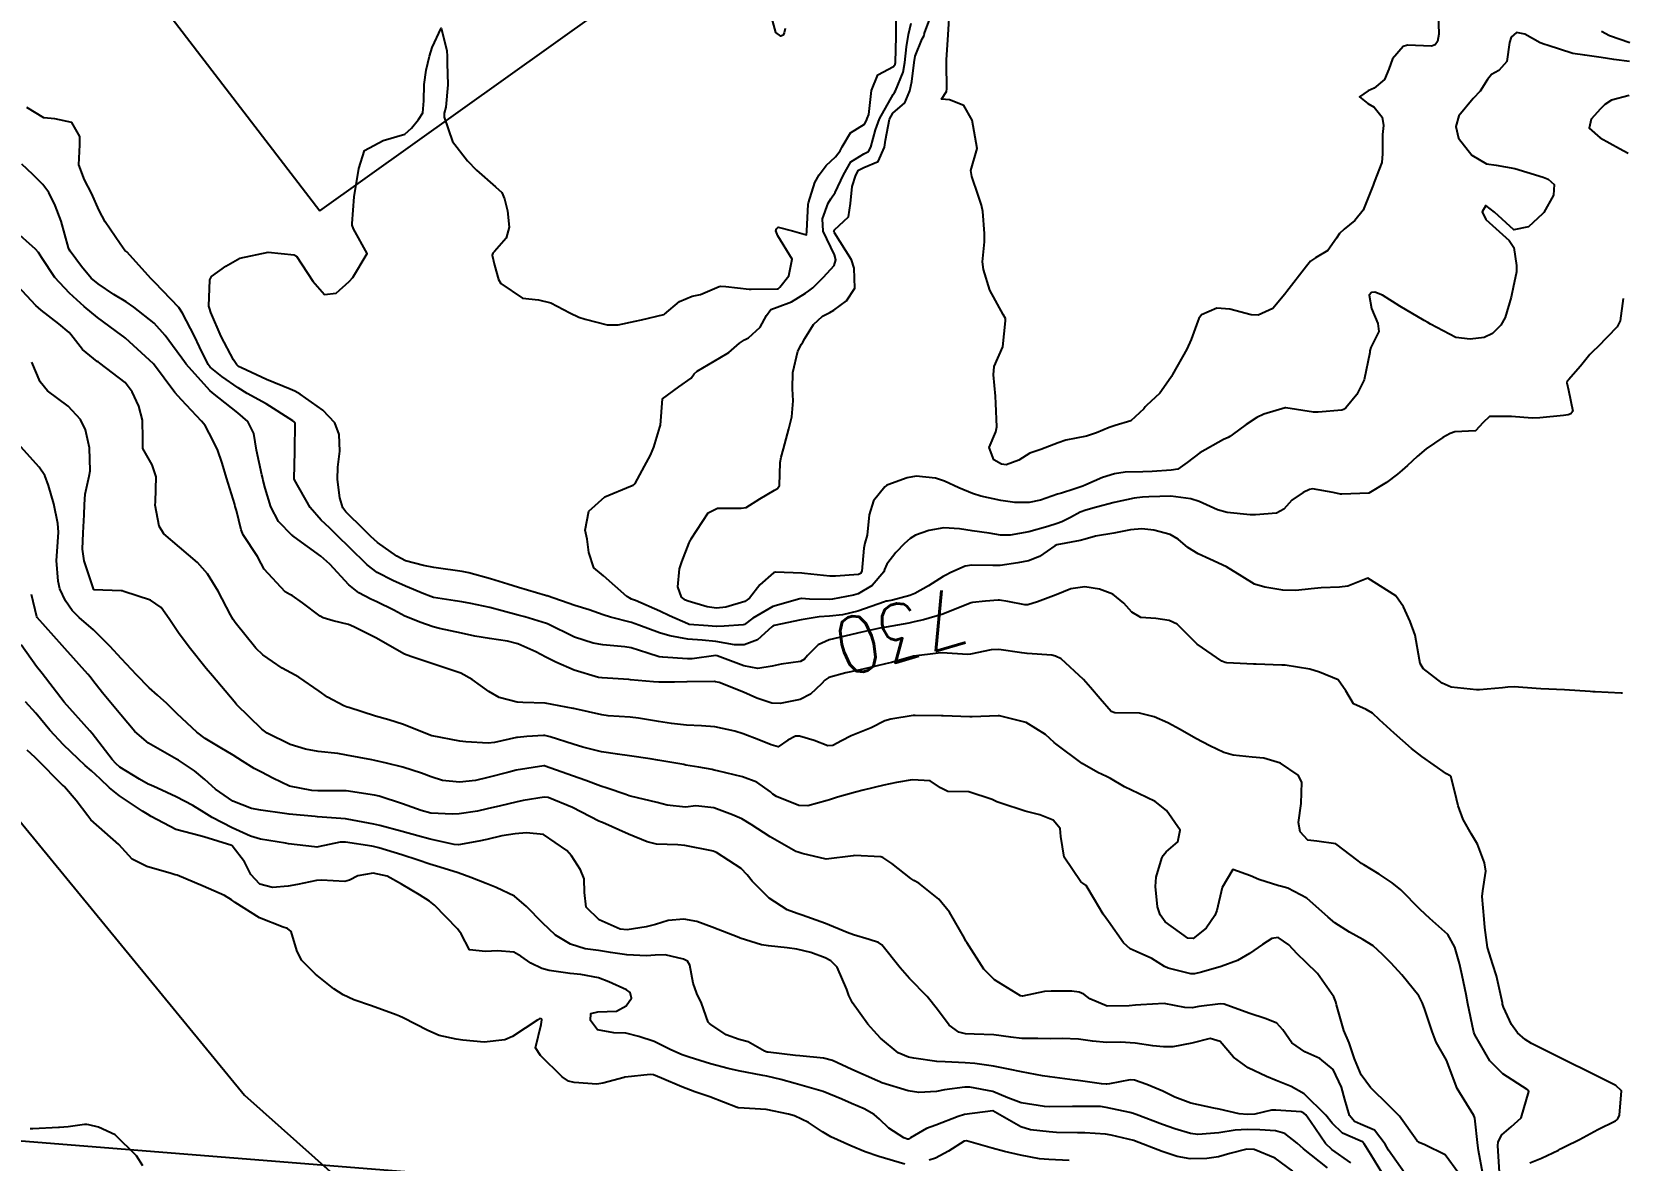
# Model space of a CAD drawing. Header units: metres. Extents: x 318500 to 325275, y 7408834 to 7428799.
# Drawn here: x 320043 to 320155.4, y 7413888.5 to 7413968.2 of the extents above; entities that cross this region are included whole.
import ezdxf
from ezdxf.enums import TextEntityAlignment as Align

# ---------------------------------------------------------------- set-up
doc = ezdxf.new("R2010")
doc.units = ezdxf.units.M
doc.header["$MEASUREMENT"] = 0
doc.linetypes.add('CONTINUO', pattern=[0])
for name, color, linetype in [('Cotas', 45, 'Continuous'), ('Curvas de Nivel 1m', 11, 'Continuous'), ('Curvas de Nivel 5m', 15, 'Continuous'), ('Edificações', 30, 'Continuous'), ('TEXTO', 45, 'Continuous'), ('Vias Secundárias', 230, 'Continuous')]:
    doc.layers.add(name, color=color, linetype=linetype)
doc.styles.add('Style-STANDARD', font='STANDARD.shx')

msp = doc.modelspace()

# ---------------------------------------------------------------- linework, layer by layer
at = {"layer": 'Curvas de Nivel 1m', "flags": 128}
for points, elevation in [([(320155.46, 7413921.47), (320155.36, 7413921.47), (320153.52, 7413921.56), (320153.36, 7413921.57), (320153.18, 7413921.58), (320151.36, 7413921.7), (320149.7, 7413921.78), (320149.36, 7413921.8), (320147.8, 7413921.91), (320147.36, 7413921.9), (320146.99, 7413921.86), (320145.35, 7413921.7), (320145.15, 7413921.7), (320143.36, 7413921.9), (320142.72, 7413922.18), (320141.37, 7413923.21), (320141.17, 7413923.56), (320141.11, 7413923.84), (320140.8, 7413925.57), (320140.45, 7413926.54), (320139.98, 7413927.57), (320139.44, 7413928.35), (320137.46, 7413929.61), (320136.04, 7413929.04), (320135.45, 7413928.97), (320134.17, 7413928.93), (320133.45, 7413928.86), (320132.38, 7413928.74), (320131.45, 7413928.76), (320130.19, 7413928.97), (320129.45, 7413929.18), (320128.57, 7413929.73), (320127.47, 7413930.4), (320126.29, 7413930.94), (320125.48, 7413931.32), (320124.74, 7413931.78), (320124.05, 7413932.35), (320123.5, 7413932.7), (320122.33, 7413932.99), (320121.5, 7413933.1), (320120.7, 7413933.03), (320119.5, 7413932.78), (320118.21, 7413932.58), (320117.49, 7413932.36), (320117.12, 7413932.26), (320115.49, 7413931.96), (320115.33, 7413931.9), (320114.26, 7413931.13), (320113.47, 7413930.84), (320112.73, 7413930.69), (320111.47, 7413930.51), (320110.95, 7413930.49), (320109.47, 7413930.52), (320109, 7413930.45), (320108, 7413930), (320107.64, 7413929.82), (320107.46, 7413929.72), (320106.41, 7413929.06), (320105.44, 7413928.53), (320105.09, 7413928.39), (320103.86, 7413928.06), (320103.5, 7413927.98), (320103.43, 7413927.97), (320103.3, 7413927.93), (320101.42, 7413927.26), (320100.33, 7413927.02), (320099.42, 7413926.92), (320098.68, 7413926.86), (320097.42, 7413926.67), (320095.5, 7413926.25), (320095.41, 7413926.22), (320095.34, 7413926.17), (320094.33, 7413925.25), (320093.39, 7413924.88), (320092.71, 7413924.89), (320091.39, 7413925.12), (320090.42, 7413925.21), (320089.4, 7413925.28), (320088.14, 7413925.53), (320087.4, 7413925.73), (320085.94, 7413926.29), (320085.41, 7413926.47), (320083.94, 7413926.85), (320083.42, 7413927.02), (320082.43, 7413927.36), (320081.42, 7413927.68), (320079.46, 7413928.35), (320079.43, 7413928.36), (320079.41, 7413928.36), (320079.35, 7413928.38), (320077.44, 7413928.95), (320076.68, 7413929.18), (320075.45, 7413929.55), (320073.93, 7413929.98), (320073.45, 7413930.08), (320071.61, 7413930.34), (320071.46, 7413930.36), (320070.71, 7413930.5), (320069.46, 7413930.84), (320068.83, 7413931.16), (320067.48, 7413932.13), (320067, 7413932.55), (320066.24, 7413933.31), (320065.5, 7413934.03), (320065.23, 7413934.3), (320065.03, 7413934.58), (320064.81, 7413935.29), (320064.65, 7413936.58), (320064.67, 7413937.46), (320064.8, 7413938.58), (320064.77, 7413939.77), (320064.45, 7413940.59), (320063.6, 7413941.47), (320062.01, 7413942.62), (320061.62, 7413942.83), (320061.29, 7413942.96), (320059.63, 7413943.65), (320057.85, 7413944.48), (320057.65, 7413944.58), (320057.53, 7413944.68), (320057.29, 7413945.05), (320056.41, 7413946.69), (320055.7, 7413948.39), (320055.59, 7413948.7), (320055.56, 7413948.84), (320055.62, 7413950.7), (320055.73, 7413950.92), (320056.76, 7413951.67), (320057.75, 7413952.23), (320059.75, 7413952.65), (320061.59, 7413952.46), (320061.75, 7413952.37), (320062.9, 7413950.61), (320063.72, 7413949.67), (320064.55, 7413949.76), (320065.46, 7413950.57), (320065.73, 7413950.85), (320066.75, 7413952.56), (320065.78, 7413954.3), (320065.67, 7413954.57), (320065.68, 7413954.67), (320065.81, 7413956.57), (320066.16, 7413958.57), (320066.56, 7413959.84), (320067.86, 7413960.54), (320069.39, 7413961), (320069.87, 7413961.41), (320070.36, 7413962.04), (320070.68, 7413962.51), (320070.75, 7413963.36), (320070.77, 7413964.51), (320070.92, 7413965.51), (320071.14, 7413966.5), (320071.33, 7413967.12), (320071.97, 7413968.49), (320072.38, 7413966.91), (320072.4, 7413966.48), (320072.39, 7413966.02), (320072.43, 7413964.48), (320072.31, 7413962.9), (320072.19, 7413962.49), (320072.17, 7413962.2), (320072.77, 7413960.48), (320073.84, 7413959.1), (320074.46, 7413958.45), (320075.82, 7413957.27), (320076.25, 7413956.87), (320076.45, 7413956.43), (320076.65, 7413955.57), (320076.77, 7413954.43), (320076.57, 7413953.63), (320075.75, 7413952.7), (320075.61, 7413952.59), (320075.57, 7413952.44), (320075.74, 7413951.74), (320076.01, 7413950.71), (320076.19, 7413950.43), (320077.72, 7413949.41), (320078.84, 7413949.27), (320079.71, 7413949.07), (320081.06, 7413948.37), (320081.7, 7413948.06), (320082.14, 7413947.91), (320083.69, 7413947.51), (320084.49, 7413947.51), (320085.69, 7413947.77), (320086.13, 7413947.86), (320087.7, 7413948.25), (320087.72, 7413948.26), (320087.76, 7413948.28), (320088.81, 7413949.16), (320089.72, 7413949.53), (320090.29, 7413949.67), (320091.62, 7413950.22), (320091.73, 7413950.25), (320092.08, 7413950.22), (320093.73, 7413950.04), (320093.88, 7413950.04), (320095.73, 7413950.07), (320095.81, 7413950.09), (320095.91, 7413950.17), (320096.55, 7413950.97), (320096.77, 7413952.15), (320095.77, 7413953.81), (320095.63, 7413954.17), (320095.66, 7413954.3), (320095.78, 7413954.41), (320096.81, 7413954.15), (320097.78, 7413953.87), (320097.81, 7413954.11), (320097.82, 7413954.14), (320097.91, 7413956.04), (320097.92, 7413956.14), (320098.39, 7413957.57), (320098.69, 7413958.13), (320099.17, 7413958.79), (320099.85, 7413959.38), (320100.16, 7413959.81), (320100.32, 7413960.11), (320100.89, 7413961.09), (320101.88, 7413961.69), (320102.03, 7413961.95), (320102.08, 7413962.09), (320102.19, 7413962.38), (320102.38, 7413964.08), (320102.83, 7413965.18), (320103.94, 7413965.78), (320104.06, 7413965.94), (320104.08, 7413966.06), (320104.13, 7413967.9), (320104.13, 7413968.06), (320104.12, 7413969.93)], 731), ([(320155.95, 7413966.12), (320154.84, 7413966.27), (320153.96, 7413966.42), (320152.8, 7413966.57), (320151.96, 7413966.7), (320150.13, 7413967.29), (320149.97, 7413967.34), (320149.63, 7413967.46), (320148.56, 7413968.06), (320147.98, 7413968.18), (320147.6, 7413967.86), (320147.47, 7413967.48), (320147.29, 7413966.14), (320146.71, 7413965.49), (320146.21, 7413965.22), (320145.93, 7413964.87), (320145.4, 7413964.03), (320144.91, 7413963.51), (320143.9, 7413962.3), (320143.68, 7413961.53), (320143.88, 7413960.7), (320144.81, 7413959.52), (320145.85, 7413958.9), (320146.53, 7413958.81), (320147.85, 7413958.56), (320148.69, 7413958.31), (320149.85, 7413957.95), (320150.21, 7413957.81), (320150.62, 7413957.44), (320150.58, 7413956.68), (320149.89, 7413955.45), (320149.85, 7413955.4), (320149.81, 7413955.36), (320148.82, 7413954.44), (320147.79, 7413954.22), (320146.41, 7413955.49), (320145.81, 7413955.94), (320145.55, 7413955.5), (320145.8, 7413954.96), (320147.46, 7413953.48), (320147.77, 7413952.97), (320147.98, 7413951.7), (320147.98, 7413951.48), (320147.96, 7413951.27), (320147.74, 7413950.16), (320147.62, 7413949.59), (320147.6, 7413949.48), (320147.16, 7413948.03), (320146.85, 7413947.49), (320146.28, 7413946.91), (320145.69, 7413946.62), (320144.69, 7413946.51), (320143.69, 7413946.61), (320141.88, 7413947.56), (320141.7, 7413947.67), (320141.44, 7413947.83), (320139.72, 7413948.84), (320138.49, 7413949.6), (320137.95, 7413949.82), (320137.73, 7413949.8), (320137.56, 7413949.61), (320137.72, 7413948.66), (320138.17, 7413947.6), (320138.25, 7413947.04), (320137.67, 7413945.9), (320137.61, 7413945.67), (320137.61, 7413945.61), (320137.61, 7413945.55), (320137.2, 7413943.62), (320136.68, 7413942.58), (320135.9, 7413941.64), (320135.74, 7413941.52), (320135.62, 7413941.48), (320133.94, 7413941.34), (320133.62, 7413941.35), (320131.67, 7413941.64), (320131.62, 7413941.64), (320130.12, 7413941.2), (320129.61, 7413940.97), (320128.86, 7413940.47), (320127.88, 7413939.74), (320127.71, 7413939.62), (320127.59, 7413939.56), (320127.25, 7413939.41), (320125.58, 7413938.46), (320124.7, 7413937.78), (320124.03, 7413937.32), (320123.56, 7413937.24), (320122.22, 7413937.15), (320121.56, 7413937.12), (320120.31, 7413937.09), (320119.56, 7413936.99), (320118.7, 7413936.72), (320117.54, 7413936.2), (320117.32, 7413936.1), (320116.69, 7413935.89), (320115.81, 7413935.62), (320115.53, 7413935.54), (320114.32, 7413935.12), (320113.53, 7413934.95), (320112.52, 7413934.95), (320111.53, 7413935.09), (320110.1, 7413935.4), (320109.53, 7413935.58), (320108.56, 7413935.99), (320107.55, 7413936.46), (320106.9, 7413936.67), (320105.55, 7413936.81), (320104.9, 7413936.7), (320103.54, 7413936.2), (320103.45, 7413936.15), (320103.33, 7413936.06), (320102.52, 7413935.08), (320102.22, 7413934.08), (320102.07, 7413932.65), (320101.91, 7413932.08), (320101.84, 7413931.73), (320101.69, 7413930.09), (320101.61, 7413929.94), (320101.46, 7413929.87), (320099.83, 7413929.74), (320099.45, 7413929.74), (320097.65, 7413929.94), (320097.46, 7413929.96), (320095.6, 7413930.02), (320095.46, 7413929.98), (320094.5, 7413929.13), (320093.75, 7413928.2), (320093.43, 7413927.95), (320092.09, 7413927.55), (320091.42, 7413927.49), (320090.76, 7413927.57), (320089.43, 7413927.98), (320089.24, 7413928.06), (320088.96, 7413928.26), (320088.7, 7413929), (320088.82, 7413930.26), (320088.97, 7413930.76), (320089.49, 7413932.1), (320089.54, 7413932.2), (320089.55, 7413932.25), (320089.63, 7413932.39), (320090.84, 7413934.23), (320091.51, 7413934.55), (320093.17, 7413934.55), (320093.52, 7413934.6), (320094.5, 7413935.21), (320095.53, 7413935.82), (320095.75, 7413935.95), (320095.89, 7413936.16), (320095.94, 7413937.78), (320096, 7413938.16), (320096.16, 7413938.74), (320096.53, 7413940.16), (320096.75, 7413941), (320096.84, 7413942.15), (320096.79, 7413942.99), (320096.82, 7413944.15), (320097.18, 7413945.66), (320097.43, 7413946.14), (320097.52, 7413946.29), (320097.68, 7413946.55), (320098.29, 7413947.53), (320098.91, 7413948.13), (320099.43, 7413948.39), (320099.71, 7413948.54), (320100.62, 7413949.21), (320101.2, 7413950.1), (320101.15, 7413951.51), (320100.96, 7413952.1), (320099.78, 7413954.03), (320099.74, 7413954.12), (320099.73, 7413954.17), (320099.78, 7413954.24), (320100.76, 7413955.14), (320100.9, 7413956.1), (320101.01, 7413957.29), (320101.27, 7413958.1), (320101.47, 7413958.46), (320101.84, 7413958.64), (320102.86, 7413959.06), (320103.3, 7413960.07), (320103.37, 7413960.57), (320103.65, 7413962.06), (320103.89, 7413962.48), (320104.75, 7413963.21), (320105.1, 7413964.05), (320105.24, 7413964.72), (320105.41, 7413966.05), (320105.48, 7413966.51), (320105.97, 7413967.74), (320106.08, 7413967.93), (320106.1, 7413968.04), (320106.15, 7413968.21), (320106.84, 7413970.03)], 733), ([(320096.27, 7413968.47), (320096.22, 7413968.17), (320096.14, 7413967.99), (320095.97, 7413967.93), (320095.63, 7413968.18), (320095.27, 7413969.47)], 731), ([(320142.43, 7413969.55), (320142.49, 7413968.07), (320142.39, 7413967.55), (320142.21, 7413967.31), (320141.96, 7413967.22), (320140.26, 7413967.28), (320139.96, 7413967.19), (320139.21, 7413966.33), (320138.94, 7413965.59), (320138.65, 7413964.87), (320137.92, 7413964.25), (320137.48, 7413964.06), (320136.87, 7413963.63), (320137.46, 7413963.17), (320137.9, 7413962.91), (320138.48, 7413962.19), (320138.56, 7413961.6), (320138.51, 7413960.97), (320138.51, 7413959.6), (320138.46, 7413958.99), (320137.91, 7413957.61), (320137.83, 7413957.4), (320137.14, 7413955.62), (320136.54, 7413954.89), (320135.79, 7413954.28), (320135.46, 7413953.97), (320135.24, 7413953.65), (320134.63, 7413952.78), (320133.76, 7413952.24), (320133.41, 7413952.01), (320133.13, 7413951.67), (320131.73, 7413949.87), (320131.6, 7413949.69), (320130.75, 7413948.66), (320129.71, 7413948.2), (320129.21, 7413948.23), (320127.71, 7413948.62), (320126.78, 7413948.69), (320125.71, 7413948.22), (320125.52, 7413947.96), (320125.44, 7413947.77), (320124.98, 7413946.48), (320124.67, 7413945.79), (320123.65, 7413944.01), (320123.58, 7413943.87), (320123.55, 7413943.8), (320122.77, 7413942.68), (320121.82, 7413941.82), (320121.72, 7413941.72), (320121.62, 7413941.57), (320120.71, 7413940.73), (320119.6, 7413940.39), (320119.19, 7413940.26), (320118.28, 7413939.87), (320117.59, 7413939.65), (320116.12, 7413939.36), (320115.58, 7413939.18), (320114.35, 7413938.69), (320113.58, 7413938.45), (320112.79, 7413937.94), (320111.9, 7413937.62), (320111.57, 7413937.66), (320111.04, 7413937.97), (320110.7, 7413938.85), (320111.16, 7413939.96), (320111.25, 7413940.3), (320111.18, 7413941.96), (320111.14, 7413942.46), (320111.01, 7413943.97), (320111.06, 7413944.57), (320111.67, 7413945.96), (320111.86, 7413947.79), (320111.85, 7413947.96), (320111.7, 7413948.24), (320110.75, 7413949.97), (320110.29, 7413951.43), (320110.24, 7413951.98), (320110.36, 7413953.39), (320110.37, 7413953.97), (320110.25, 7413955.53), (320110.16, 7413955.98), (320109.82, 7413956.96), (320109.56, 7413957.71), (320109.48, 7413957.99), (320109.4, 7413958.42), (320109.86, 7413959.98), (320109.5, 7413961.99), (320108.92, 7413963.01), (320107.9, 7413963.43), (320107.34, 7413963.46), (320107.68, 7413964.01), (320107.71, 7413964.21), (320107.68, 7413966.01), (320107.69, 7413966.26), (320107.8, 7413968.01), (320107.93, 7413969.95)], 734), ([(320155.51, 7413949.37), (320155.29, 7413947.8), (320155.08, 7413947.38), (320153.69, 7413945.94), (320153.41, 7413945.68), (320153.14, 7413945.41), (320152.49, 7413944.59), (320151.65, 7413943.63), (320151.56, 7413943.52), (320151.52, 7413943.42), (320151.64, 7413942.89), (320151.95, 7413941.42), (320151.81, 7413941.22), (320151.62, 7413941.15), (320151.29, 7413941.1), (320149.62, 7413940.95), (320149.07, 7413940.92), (320147.61, 7413941.03), (320146.07, 7413941.04), (320145.61, 7413940.61), (320145.08, 7413940.03), (320143.6, 7413939.95), (320143.29, 7413939.84), (320142.77, 7413939.54), (320141.58, 7413938.74), (320140.95, 7413938.2), (320140.26, 7413937.57), (320139.9, 7413937.24), (320139.56, 7413936.96), (320138.77, 7413936.37), (320137.54, 7413935.61), (320135.63, 7413935.55), (320135.54, 7413935.55), (320135.02, 7413935.65), (320133.54, 7413935.91), (320133.33, 7413935.87), (320132.9, 7413935.67), (320132.1, 7413935.11), (320131.52, 7413934.49), (320131, 7413934.21), (320129.52, 7413934.08), (320129.15, 7413934.09), (320127.52, 7413934.24), (320126.83, 7413934.44), (320125.53, 7413935.02), (320124.96, 7413935.21), (320123.53, 7413935.39), (320121.99, 7413935.36), (320121.53, 7413935.33), (320120.95, 7413935.25), (320119.53, 7413934.95), (320118.28, 7413934.63), (320117.52, 7413934.41), (320117.14, 7413934.26), (320116.44, 7413933.89), (320115.83, 7413933.58), (320115.51, 7413933.46), (320114.84, 7413933.25), (320113.5, 7413932.87), (320112.18, 7413932.64), (320111.5, 7413932.64), (320110.69, 7413932.78), (320109.5, 7413932.96), (320108.61, 7413933.1), (320107.5, 7413933.17), (320106.44, 7413932.97), (320105.5, 7413932.65), (320105.11, 7413932.42), (320104.72, 7413932.05), (320104.11, 7413931.43), (320103.47, 7413930.6), (320103.31, 7413930.21), (320103.25, 7413930.06), (320102.43, 7413929.09), (320101.44, 7413928.5), (320101.12, 7413928.41), (320099.62, 7413928.12), (320099.43, 7413928.1), (320098.01, 7413928.13), (320097.43, 7413928.16), (320097.41, 7413928.16), (320097.31, 7413928.14), (320095.42, 7413927.61), (320093.99, 7413926.77), (320093.41, 7413926.34), (320093.31, 7413926.3), (320091.97, 7413926.21), (320091.44, 7413926.18), (320091.41, 7413926.19), (320090.85, 7413926.23), (320089.5, 7413926.34), (320089.41, 7413926.37), (320088.1, 7413926.95), (320087.42, 7413927.26), (320085.71, 7413928.02), (320085.43, 7413928.13), (320085.3, 7413928.18), (320085.1, 7413928.3), (320083.45, 7413929.77), (320082.77, 7413930.34), (320082.41, 7413931.41), (320082.28, 7413932.35), (320082.15, 7413933), (320082.4, 7413934.35), (320083.53, 7413935.36), (320085.36, 7413936.12), (320085.54, 7413936.19), (320085.61, 7413936.23), (320085.68, 7413936.3), (320086.33, 7413937.52), (320086.77, 7413938.29), (320086.99, 7413938.87), (320087.43, 7413940.28), (320087.46, 7413940.41), (320087.62, 7413942.28), (320088.77, 7413943.13), (320089.64, 7413943.75), (320089.85, 7413944.04), (320090.06, 7413944.24), (320091.66, 7413945.18), (320092.3, 7413945.57), (320093.06, 7413946.21), (320093.41, 7413946.46), (320093.68, 7413946.6), (320094.52, 7413947.35), (320094.96, 7413948.18), (320095.27, 7413948.61), (320095.71, 7413948.77), (320096.73, 7413949.14), (320097.72, 7413949.75), (320097.95, 7413949.91), (320098.23, 7413950.14), (320098.99, 7413950.88), (320099.75, 7413951.72), (320099.87, 7413952.12), (320099.76, 7413952.46), (320098.96, 7413954.13), (320098.91, 7413955.01), (320099.33, 7413956.12), (320099.51, 7413956.42), (320099.82, 7413956.86), (320100.41, 7413958.11), (320100.92, 7413959.03), (320101.85, 7413959.6), (320102.18, 7413959.77), (320102.34, 7413960.08), (320102.67, 7413961.29), (320102.95, 7413962.07), (320103.91, 7413963.79), (320104.02, 7413963.95), (320104.08, 7413964.06), (320104.62, 7413965.37), (320104.74, 7413966.05), (320104.85, 7413967.16), (320105, 7413968.05), (320105.19, 7413968.84)], 732), ([(320155.97, 7413967.44), (320154.53, 7413967.94), (320153.98, 7413968.25)], 734), ([(320155.92, 7413963.73), (320154.68, 7413963.39), (320154.21, 7413963.1), (320153.91, 7413962.79), (320153.24, 7413962.06), (320153.11, 7413961.41), (320153.88, 7413960.74), (320155.26, 7413959.99), (320155.86, 7413959.66)], 732), ([(320146.77, 7413887.62), (320146.64, 7413889.48), (320146.67, 7413889.75), (320146.94, 7413890.25), (320147.6, 7413890.82), (320148.29, 7413891.46), (320148.84, 7413893.31), (320148.72, 7413893.45), (320147, 7413894.56), (320146.09, 7413895.49), (320145.03, 7413897.32), (320144.97, 7413897.44), (320144.95, 7413897.5), (320144.93, 7413897.6), (320144.53, 7413899.51), (320144.41, 7413900.17), (320144.14, 7413901.51), (320143.94, 7413902.36), (320143.61, 7413903.52), (320143.12, 7413904.41), (320141.85, 7413905.55), (320141.15, 7413906.17), (320139.79, 7413907.57), (320139.17, 7413908.07), (320138.26, 7413908.67), (320137.19, 7413909.33), (320137.01, 7413909.44), (320136.77, 7413909.62), (320135.21, 7413910.83), (320133.86, 7413911), (320133.21, 7413911.07), (320132.68, 7413911.67), (320132.56, 7413912.34), (320132.75, 7413913.67), (320132.79, 7413915.19), (320132.54, 7413915.67), (320131.28, 7413916.53), (320130.11, 7413916.89), (320129.29, 7413916.96), (320127.94, 7413917.08), (320127.29, 7413917.29), (320126.3, 7413917.75), (320125.31, 7413918.26), (320124.2, 7413918.9), (320123.32, 7413919.38), (320122.35, 7413919.81), (320121.33, 7413920.05), (320119.57, 7413920.08), (320119.33, 7413920.17), (320118.55, 7413921.07), (320117.87, 7413921.87), (320117.36, 7413922.44), (320115.78, 7413923.9), (320115.38, 7413924.1), (320115.13, 7413924.16), (320113.39, 7413924.27), (320113, 7413924.32), (320111.39, 7413924.55), (320110.83, 7413924.53), (320109.38, 7413924.22), (320109.17, 7413924.2), (320107.38, 7413924.32), (320107.09, 7413924.3), (320105.38, 7413924.09), (320105.34, 7413924.08), (320105.19, 7413924.04), (320103.79, 7413923.63), (320103.37, 7413923.54), (320102.19, 7413923.26), (320101.36, 7413923.07), (320100.56, 7413922.9), (320099.36, 7413922.57), (320099.09, 7413922.39), (320098.84, 7413922.13), (320098.07, 7413921.4), (320097.34, 7413921.02), (320095.92, 7413920.74), (320095.34, 7413920.76), (320094.28, 7413921.12), (320093.34, 7413921.55), (320091.62, 7413922.22), (320091.35, 7413922.28), (320091.29, 7413922.29), (320089.35, 7413922.27), (320089.33, 7413922.27), (320088.45, 7413922.26), (320087.35, 7413922.26), (320086.98, 7413922.28), (320085.35, 7413922.41), (320085.23, 7413922.43), (320083.35, 7413922.55), (320083.1, 7413922.59), (320081.36, 7413923.1), (320080.08, 7413923.66), (320079.37, 7413924.03), (320078.67, 7413924.39), (320077.39, 7413924.96), (320076.65, 7413925.16), (320075.39, 7413925.33), (320074.34, 7413925.51), (320073.4, 7413925.71), (320071.85, 7413926.04), (320071.41, 7413926.16), (320070.46, 7413926.5), (320069.7, 7413926.8), (320069.41, 7413926.92), (320068.62, 7413927.33), (320067.42, 7413927.92), (320066.99, 7413928.11), (320066.15, 7413928.56), (320065.44, 7413929.14), (320064.09, 7413930.59), (320063.47, 7413931.17), (320061.57, 7413932.53), (320061.49, 7413932.59), (320061.45, 7413932.62), (320060.47, 7413933.6), (320059.93, 7413934.64), (320059.53, 7413935.97), (320059.39, 7413936.5), (320059.36, 7413936.65), (320059.29, 7413936.91), (320058.91, 7413938.66), (320058.74, 7413939.82), (320058.31, 7413940.67), (320057.6, 7413941.29), (320055.81, 7413942.7), (320055.62, 7413942.88), (320053.94, 7413944.73), (320053.82, 7413944.9), (320053.65, 7413945.16), (320052.98, 7413946.06), (320052.47, 7413946.75), (320051.68, 7413947.64), (320050.26, 7413948.77), (320049.71, 7413949.13), (320048.83, 7413949.67), (320047.72, 7413950.41), (320047.24, 7413950.82), (320046.55, 7413951.64), (320045.75, 7413952.73), (320045.69, 7413952.84), (320045.64, 7413952.95), (320045.11, 7413954.85), (320044.7, 7413955.95), (320044.25, 7413956.86), (320043.82, 7413957.43), (320043.1, 7413958.14), (320042.33, 7413958.88)], 729), ([(320145.58, 7413887.49), (320145.29, 7413889.13), (320145.23, 7413889.5), (320145.02, 7413891.43), (320145.01, 7413891.5), (320144.95, 7413891.62), (320143.78, 7413893.52), (320143.01, 7413895.53), (320142.3, 7413896.81), (320142.01, 7413897.55), (320141.49, 7413899.12), (320141.33, 7413899.56), (320141.07, 7413900.07), (320139.87, 7413901.57), (320139.1, 7413902.38), (320138.51, 7413902.99), (320137.84, 7413903.6), (320137.12, 7413904.06), (320136.17, 7413904.58), (320135.13, 7413905.23), (320134.66, 7413905.64), (320133.16, 7413906.98), (320131.8, 7413907.68), (320131.3, 7413907.82), (320131.17, 7413907.86), (320129.77, 7413908.3), (320129.18, 7413908.57), (320127.92, 7413909), (320127.17, 7413907.74), (320126.78, 7413906.11), (320126.64, 7413905.75), (320126.03, 7413904.86), (320125.12, 7413904.12), (320124.74, 7413904.15), (320123.13, 7413905.3), (320122.78, 7413905.8), (320122.59, 7413906.37), (320122.46, 7413907.81), (320122.51, 7413908.47), (320122.9, 7413909.8), (320122.99, 7413910), (320123.2, 7413910.26), (320124.03, 7413910.96), (320124.21, 7413911.79), (320123.24, 7413913.17), (320122.44, 7413913.81), (320121.26, 7413914.38), (320120.26, 7413914.84), (320119.27, 7413915.43), (320118.99, 7413915.58), (320118.39, 7413915.86), (320117.28, 7413916.51), (320115.4, 7413917.9), (320115.3, 7413917.99), (320114.68, 7413918.54), (320113.32, 7413919.41), (320111.43, 7413919.86), (320111.33, 7413919.86), (320109.5, 7413919.81), (320109.33, 7413919.81), (320107.46, 7413919.88), (320107.33, 7413919.87), (320105.46, 7413919.9), (320105.33, 7413919.89), (320103.74, 7413919.64), (320103.32, 7413919.51), (320102.36, 7413919.03), (320101.31, 7413918.6), (320100.94, 7413918.46), (320100.27, 7413918.11), (320099.64, 7413917.77), (320099.29, 7413917.74), (320098.34, 7413918.13), (320097.3, 7413918.43), (320097.02, 7413918.43), (320096.48, 7413918.15), (320095.78, 7413917.67), (320095.29, 7413917.81), (320094.43, 7413918.18), (320093.31, 7413918.6), (320092.72, 7413918.79), (320091.31, 7413919.09), (320090.38, 7413919.17), (320089.31, 7413919.22), (320088.24, 7413919.34), (320087.32, 7413919.47), (320085.92, 7413919.7), (320085.32, 7413919.77), (320083.77, 7413919.88), (320083.32, 7413919.94), (320081.44, 7413920.36), (320081.35, 7413920.38), (320081.33, 7413920.39), (320081.29, 7413920.4), (320079.33, 7413920.77), (320077.74, 7413920.81), (320077.33, 7413920.83), (320076.08, 7413921.17), (320075.34, 7413921.59), (320074.16, 7413922.45), (320073.36, 7413922.89), (320072.72, 7413923.11), (320071.37, 7413923.54), (320069.83, 7413924.06), (320069.38, 7413924.22), (320068.83, 7413924.53), (320067.39, 7413925.36), (320065.8, 7413926.17), (320065.41, 7413926.32), (320064.34, 7413926.59), (320063.62, 7413926.8), (320063.41, 7413926.91), (320062.17, 7413927.86), (320061.43, 7413928.38), (320061.27, 7413928.46), (320060.94, 7413928.63), (320059.45, 7413930.23), (320059.25, 7413930.65), (320058.99, 7413931.13), (320057.98, 7413932.67), (320057.83, 7413933.01), (320057.51, 7413934.38), (320057.42, 7413934.68), (320057.38, 7413934.82), (320056.79, 7413936.69), (320056.5, 7413937.74), (320056.16, 7413938.69), (320055.58, 7413939.86), (320055.28, 7413940.39), (320055.03, 7413940.71), (320053.61, 7413942.21), (320053.15, 7413942.74), (320051.65, 7413944.76), (320049.67, 7413946.57), (320049.55, 7413946.66), (320049.38, 7413946.78), (320047.69, 7413948.04), (320046.75, 7413948.82), (320045.71, 7413949.75), (320044.67, 7413950.85), (320043.74, 7413952.24), (320043.51, 7413952.63), (320043.31, 7413952.87), (320041.77, 7413954.24)], 728), ([(320143.9, 7413887.52), (320142.92, 7413888.83), (320141.49, 7413889.55), (320141.08, 7413889.7), (320140.93, 7413889.85), (320139.69, 7413891.57), (320138.96, 7413892.3), (320137.64, 7413893.6), (320136.99, 7413894.48), (320136.53, 7413895.62), (320136.15, 7413896.75), (320135.76, 7413897.63), (320135.25, 7413899.45), (320135.21, 7413899.64), (320135.07, 7413900.01), (320133.91, 7413901.65), (320133.1, 7413902.44), (320132.47, 7413903.04), (320131.87, 7413903.68), (320131.12, 7413904.19), (320130.67, 7413904.14), (320130.02, 7413903.71), (320129.1, 7413903.06), (320128.26, 7413902.57), (320127.09, 7413902.14), (320125.7, 7413901.76), (320125.22, 7413901.63), (320125.09, 7413901.62), (320124.95, 7413901.64), (320124.38, 7413901.78), (320123.34, 7413902.04), (320123.09, 7413902.15), (320122.19, 7413902.72), (320121.1, 7413903.22), (320120.67, 7413903.39), (320120.19, 7413903.83), (320119.13, 7413905.33), (320118.76, 7413905.86), (320118.14, 7413906.88), (320117.55, 7413907.87), (320117.32, 7413908.03), (320117.17, 7413908.14), (320115.99, 7413909.89), (320115.76, 7413911.34), (320115.71, 7413911.9), (320115.23, 7413912.49), (320114.27, 7413912.88), (320113.24, 7413913.13), (320111.52, 7413913.69), (320111.25, 7413913.79), (320110.91, 7413913.96), (320109.26, 7413914.5), (320107.78, 7413914.53), (320107.26, 7413914.77), (320106.52, 7413915.28), (320105.26, 7413915.34), (320104.16, 7413915.15), (320103.26, 7413914.97), (320101.79, 7413914.62), (320101.25, 7413914.47), (320099.97, 7413914.11), (320099.42, 7413913.94), (320099.25, 7413913.89), (320097.88, 7413913.5), (320097.24, 7413913.53), (320095.67, 7413914.16), (320095.42, 7413914.34), (320095.25, 7413914.5), (320094.27, 7413915.19), (320093.26, 7413915.56), (320091.51, 7413915.98), (320091.27, 7413916.04), (320091.12, 7413916.07), (320090.17, 7413916.24), (320089.27, 7413916.39), (320089.11, 7413916.42), (320087.28, 7413916.73), (320086.75, 7413916.82), (320085.28, 7413917.05), (320084.44, 7413917.15), (320083.29, 7413917.33), (320081.98, 7413917.66), (320081.29, 7413917.87), (320079.68, 7413918.38), (320079.3, 7413918.48), (320079.2, 7413918.49), (320078.03, 7413918.4), (320077.36, 7413918.35), (320077.3, 7413918.34), (320075.75, 7413917.98), (320075.29, 7413917.94), (320073.71, 7413918.04), (320073.29, 7413918.08), (320071.34, 7413918.45), (320071.3, 7413918.46), (320071.23, 7413918.49), (320069.31, 7413919.27), (320068.26, 7413919.59), (320067.32, 7413919.84), (320065.44, 7413920.46), (320065.33, 7413920.49), (320065.1, 7413920.57), (320063.94, 7413921.19), (320063.34, 7413921.62), (320061.91, 7413922.61), (320061.35, 7413922.91), (320060.74, 7413923.25), (320059.37, 7413924.18), (320058.87, 7413924.66), (320057.41, 7413926.47), (320057.26, 7413926.68), (320057.09, 7413927.01), (320056.2, 7413928.69), (320055.45, 7413929.91), (320054.75, 7413930.71), (320053.48, 7413931.79), (320052.37, 7413932.75), (320052.03, 7413933.29), (320051.76, 7413934.76), (320051.77, 7413935.01), (320051.82, 7413936.76), (320051.55, 7413937.62), (320050.88, 7413938.77), (320050.88, 7413939.46), (320050.86, 7413940.77), (320050.61, 7413941.76), (320050.14, 7413942.77), (320049.63, 7413943.43), (320047.85, 7413944.81), (320047.73, 7413944.89), (320047.65, 7413944.93), (320046.62, 7413945.78), (320045.8, 7413946.84), (320045.67, 7413946.98), (320044.94, 7413947.59), (320043.7, 7413948.55), (320043.32, 7413948.87), (320041.73, 7413950.61)], 727), ([(320140.06, 7413887.57), (320138.92, 7413889.16), (320138.68, 7413889.58), (320137.93, 7413890.58), (320136.94, 7413891), (320136.51, 7413891.18), (320136.17, 7413891.62), (320135.84, 7413892.75), (320135.61, 7413893.63), (320135, 7413894.87), (320134.07, 7413895.65), (320133.01, 7413896.12), (320132.1, 7413896.75), (320131.46, 7413897.68), (320131.04, 7413898.15), (320130.28, 7413898.46), (320129.05, 7413898.86), (320127.31, 7413899.48), (320127.06, 7413899.52), (320125.51, 7413899.31), (320125.05, 7413899.23), (320124.52, 7413899.25), (320123.06, 7413899.53), (320121.43, 7413899.44), (320121.05, 7413899.41), (320120.59, 7413899.36), (320119.05, 7413899.35), (320117.82, 7413899.87), (320117.38, 7413900.19), (320117.07, 7413900.33), (320116.55, 7413900.4), (320115.07, 7413900.41), (320114.6, 7413900.38), (320113.06, 7413900.06), (320112.91, 7413900.08), (320111.08, 7413901.21), (320110.32, 7413901.97), (320109.11, 7413903.85), (320109.06, 7413903.93), (320109.03, 7413903.98), (320108.95, 7413904.15), (320107.89, 7413906), (320107.15, 7413906.91), (320105.73, 7413908.03), (320105.38, 7413908.24), (320105.17, 7413908.38), (320103.81, 7413909.43), (320103.19, 7413909.86), (320103.04, 7413909.91), (320101.19, 7413909.99), (320101.08, 7413909.98), (320099.19, 7413909.73), (320097.48, 7413910.14), (320097.19, 7413910.23), (320097.04, 7413910.29), (320095.21, 7413911.31), (320093.88, 7413912.19), (320093.23, 7413912.58), (320092.56, 7413912.88), (320091.24, 7413913.37), (320089.96, 7413913.52), (320089.24, 7413913.42), (320087.95, 7413913.56), (320087.24, 7413913.75), (320085.35, 7413914.2), (320085.25, 7413914.22), (320085.03, 7413914.3), (320083.69, 7413914.76), (320083.26, 7413914.9), (320082.2, 7413915.29), (320081.26, 7413915.64), (320079.33, 7413916.32), (320079.27, 7413916.33), (320079.22, 7413916.33), (320077.27, 7413916.02), (320076.75, 7413915.9), (320075.26, 7413915.51), (320074.4, 7413915.31), (320073.26, 7413915.17), (320072.07, 7413915.29), (320071.26, 7413915.56), (320070.59, 7413915.82), (320069.27, 7413916.24), (320068.1, 7413916.53), (320067.27, 7413916.71), (320067.06, 7413916.76), (320065.28, 7413917.1), (320064.66, 7413917.2), (320063.28, 7413917.36), (320062.38, 7413917.52), (320061.29, 7413917.84), (320059.68, 7413918.64), (320059.3, 7413918.92), (320057.51, 7413920.68), (320057.43, 7413920.77), (320057.33, 7413920.89), (320055.82, 7413922.7), (320055.36, 7413923.22), (320054.15, 7413924.72), (320053.4, 7413925.74), (320052.75, 7413926.74), (320052.19, 7413927.52), (320051.42, 7413928.06), (320049.55, 7413928.65), (320049.43, 7413928.7), (320049.36, 7413928.71), (320047.43, 7413928.79), (320047.41, 7413928.8), (320047.4, 7413928.81), (320047.39, 7413928.85), (320046.75, 7413930.82), (320046.63, 7413931.66), (320046.66, 7413932.82), (320046.75, 7413934.07), (320046.76, 7413934.82), (320046.8, 7413935.54), (320047.1, 7413936.82), (320047.16, 7413937.2), (320047.12, 7413938.82), (320046.84, 7413940.08), (320046.47, 7413940.83), (320045.6, 7413941.76), (320044.14, 7413942.85), (320043.63, 7413943.49), (320043.04, 7413944.87)], 726), ([(320136.26, 7413888.27), (320134.92, 7413889.2), (320134.46, 7413889.64), (320133.42, 7413891.18), (320133.09, 7413891.66), (320132.95, 7413891.79), (320132.75, 7413891.87), (320130.95, 7413892), (320130.66, 7413891.99), (320129.48, 7413891.71), (320128.95, 7413891.68), (320128.36, 7413891.73), (320126.95, 7413892.06), (320126.57, 7413892.13), (320124.96, 7413892.48), (320123.83, 7413892.92), (320122.97, 7413893.33), (320121.84, 7413893.81), (320120.98, 7413894.11), (320120.67, 7413894.14), (320119.21, 7413893.85), (320119.01, 7413893.82), (320118.98, 7413893.82), (320118.64, 7413893.86), (320116.98, 7413894.08), (320116.75, 7413894.12), (320114.99, 7413894.35), (320114.47, 7413894.43), (320112.99, 7413894.7), (320112.06, 7413894.88), (320111, 7413895.1), (320109.69, 7413895.28), (320109, 7413895.34), (320107.6, 7413895.4), (320107, 7413895.44), (320105.38, 7413895.66), (320105.01, 7413895.74), (320104.26, 7413896.05), (320103.02, 7413897.09), (320102.55, 7413897.59), (320102.13, 7413898.07), (320101.05, 7413899.58), (320100.79, 7413900.09), (320100.64, 7413900.52), (320099.96, 7413902.11), (320099.52, 7413902.54), (320099.1, 7413902.77), (320098.1, 7413903.13), (320097.1, 7413903.37), (320096.43, 7413903.48), (320095.1, 7413903.6), (320094.6, 7413903.67), (320093.11, 7413904.16), (320093.01, 7413904.2), (320091.12, 7413904.94), (320090.05, 7413905.32), (320089.13, 7413905.5), (320088.01, 7413905.39), (320087.12, 7413905.13), (320086.46, 7413904.95), (320085.12, 7413904.74), (320084.63, 7413904.8), (320083.13, 7413905.44), (320082.21, 7413906.34), (320082.11, 7413907.39), (320082.07, 7413908.35), (320081.81, 7413908.98), (320081.19, 7413909.98), (320080.86, 7413910.36), (320079.21, 7413911.47), (320078, 7413911.61), (320077.21, 7413911.52), (320076.25, 7413911.38), (320075.2, 7413911.12), (320074.64, 7413911.01), (320073.19, 7413910.76), (320072.89, 7413910.77), (320071.2, 7413911.14), (320070.33, 7413911.38), (320069.21, 7413911.7), (320067.64, 7413912.11), (320067.22, 7413912.21), (320065.33, 7413912.57), (320065.22, 7413912.59), (320065.2, 7413912.59), (320063.22, 7413912.74), (320063.07, 7413912.76), (320061.22, 7413912.91), (320060.89, 7413912.96), (320059.23, 7413913.2), (320058.56, 7413913.33), (320057.24, 7413913.84), (320056.01, 7413914.69), (320055.26, 7413915.38), (320054.53, 7413915.98), (320053.41, 7413916.73), (320053.27, 7413916.81), (320053.1, 7413916.9), (320051.29, 7413917.95), (320050.33, 7413918.77), (320049.32, 7413919.94), (320048.63, 7413920.79), (320048.04, 7413921.5), (320047.35, 7413922.37), (320047.16, 7413922.62), (320046.99, 7413922.82), (320045.38, 7413924.62), (320045.18, 7413924.84), (320043.41, 7413926.83), (320043.4, 7413926.86), (320043.02, 7413928.46)], 724), ([(320134.62, 7413887.92), (320132.92, 7413889.25), (320132.46, 7413889.67), (320131.6, 7413890.35), (320130.94, 7413890.54), (320129.84, 7413890.61), (320128.94, 7413890.63), (320128.09, 7413890.58), (320126.94, 7413890.4), (320125.45, 7413890.27), (320124.94, 7413890.34), (320123.82, 7413890.67), (320122.94, 7413890.98), (320121.08, 7413891.69), (320120.95, 7413891.74), (320120.89, 7413891.76), (320120.64, 7413891.82), (320118.96, 7413892.19), (320118.57, 7413892.24), (320116.96, 7413892.25), (320116.59, 7413892.25), (320114.95, 7413892.23), (320114.61, 7413892.25), (320112.96, 7413892.51), (320112.03, 7413892.87), (320110.97, 7413893.32), (320109.33, 7413893.62), (320108.97, 7413893.61), (320107.55, 7413893.42), (320106.97, 7413893.31), (320105.74, 7413893.25), (320104.97, 7413893.37), (320103.11, 7413893.93), (320102.98, 7413893.99), (320102.81, 7413894.06), (320100.99, 7413894.86), (320099.62, 7413895.5), (320099, 7413895.68), (320097.31, 7413895.83), (320097.01, 7413895.85), (320095.09, 7413896.09), (320095.01, 7413896.1), (320094.83, 7413896.17), (320093.66, 7413896.83), (320093.02, 7413896.99), (320092.12, 7413897.31), (320091.03, 7413898.04), (320090.93, 7413898.12), (320090.85, 7413898.22), (320090.37, 7413899.55), (320090.05, 7413900.24), (320089.79, 7413900.96), (320089.55, 7413902.24), (320089.37, 7413902.52), (320089.09, 7413902.67), (320087.8, 7413902.97), (320087.1, 7413902.95), (320086.48, 7413902.9), (320085.1, 7413902.97), (320083.93, 7413903.15), (320083.1, 7413903.28), (320082.15, 7413903.4), (320081.1, 7413903.72), (320080.06, 7413904.37), (320079.12, 7413905.24), (320077.99, 7413906.4), (320077.15, 7413907.12), (320075.85, 7413907.74), (320075.16, 7413908.01), (320074.07, 7413908.45), (320073.17, 7413908.76), (320071.87, 7413909.18), (320071.18, 7413909.39), (320070.34, 7413909.66), (320069.19, 7413910.04), (320067.56, 7413910.54), (320067.19, 7413910.63), (320067.08, 7413910.66), (320065.2, 7413910.95), (320064.83, 7413910.94), (320063.27, 7413910.6), (320063.19, 7413910.59), (320063.01, 7413910.6), (320061.19, 7413910.82), (320060.96, 7413910.86), (320059.2, 7413911.15), (320058.49, 7413911.37), (320057.21, 7413911.95), (320055.78, 7413912.69), (320055.22, 7413913.03), (320054.41, 7413913.53), (320053.24, 7413914.14), (320051.92, 7413914.75), (320051.45, 7413914.96), (320051.25, 7413915.05), (320050.64, 7413915.39), (320049.26, 7413916.25), (320048.98, 7413916.49), (320048.72, 7413916.79), (320047.3, 7413918.63), (320047.15, 7413918.81), (320045.33, 7413920.84), (320043.76, 7413922.86), (320043.36, 7413923.37), (320042.29, 7413924.88)], 723), ([(320132.15, 7413887.67), (320130.91, 7413888.6), (320129.43, 7413889.21), (320128.92, 7413889.24), (320127.71, 7413888.94), (320126.91, 7413888.7), (320126.09, 7413888.57), (320124.91, 7413888.55), (320123.99, 7413888.71), (320122.92, 7413889.07), (320120.98, 7413889.82), (320120.93, 7413889.84), (320119.32, 7413890.23), (320118.93, 7413890.29), (320117.46, 7413890.39), (320116.94, 7413890.4), (320115.45, 7413890.41), (320114.94, 7413890.45), (320113.62, 7413890.6), (320112.94, 7413890.82), (320110.95, 7413891.95), (320108.95, 7413891.69), (320108.51, 7413891.55), (320106.94, 7413890.94), (320106.26, 7413890.7), (320105.15, 7413890.03), (320105.01, 7413889.95), (320104.93, 7413889.94), (320104.66, 7413890.03), (320103.62, 7413890.73), (320102.94, 7413891.36), (320102.57, 7413891.69), (320101.87, 7413892.08), (320100.96, 7413892.47), (320100.29, 7413892.77), (320098.97, 7413893.31), (320097.32, 7413893.79), (320096.98, 7413893.88), (320095.97, 7413894.16), (320094.98, 7413894.4), (320094.71, 7413894.45), (320092.99, 7413894.78), (320092.25, 7413894.94), (320091, 7413895.27), (320089.5, 7413895.74), (320089, 7413895.91), (320088.21, 7413896.26), (320087.02, 7413896.84), (320085.94, 7413897.2), (320085.02, 7413897.43), (320084.17, 7413897.47), (320083.02, 7413897.68), (320082.52, 7413898.34), (320082.55, 7413898.82), (320083.04, 7413898.94), (320084.35, 7413899), (320085.05, 7413899.37), (320085.43, 7413899.92), (320085.33, 7413900.3), (320085.06, 7413900.5), (320083.82, 7413901.07), (320083.08, 7413901.35), (320081.85, 7413901.58), (320081.08, 7413901.66), (320079.6, 7413901.86), (320079.08, 7413902.01), (320078.3, 7413902.39), (320077.59, 7413902.89), (320077.1, 7413903.17), (320075.94, 7413903.26), (320075.1, 7413903.2), (320073.98, 7413903.33), (320073.38, 7413904.46), (320073.12, 7413904.82), (320071.51, 7413906.48), (320071.14, 7413906.78), (320070.45, 7413907.21), (320069.16, 7413907.96), (320068.16, 7413908.53), (320067.17, 7413908.74), (320066.09, 7413908.56), (320065.49, 7413908.25), (320065.16, 7413908.17), (320063.51, 7413908.25), (320063.16, 7413908.23), (320061.82, 7413907.95), (320061.16, 7413907.83), (320060.05, 7413907.74), (320059.16, 7413907.96), (320058.52, 7413908.66), (320058.06, 7413909.54), (320057.21, 7413910.68), (320057.19, 7413910.69), (320057.17, 7413910.7), (320055.2, 7413911.31), (320054.4, 7413911.52), (320053.21, 7413911.84), (320051.48, 7413912.76), (320051.22, 7413912.91), (320050.85, 7413913.14), (320049.24, 7413914.22), (320048.54, 7413914.79), (320047.87, 7413915.42), (320047.26, 7413915.99), (320046.82, 7413916.37), (320046.32, 7413916.82), (320045.28, 7413917.81), (320044.31, 7413918.85), (320043.32, 7413920.06), (320042.59, 7413920.87)], 722), ([(320104.75, 7413888.18), (320102.91, 7413888.71), (320101.94, 7413889.05), (320100.92, 7413889.47), (320099.5, 7413890.1), (320098.93, 7413890.45), (320097.94, 7413891.12), (320096.94, 7413891.59), (320096.52, 7413891.72), (320094.95, 7413892.04), (320092.99, 7413892.15), (320092.95, 7413892.16), (320092.93, 7413892.17), (320092.89, 7413892.19), (320090.96, 7413892.94), (320089.9, 7413893.3), (320088.97, 7413893.65), (320087.53, 7413894.26), (320086.98, 7413894.48), (320086.74, 7413894.51), (320084.98, 7413894.32), (320084.96, 7413894.32), (320084.9, 7413894.3), (320083.39, 7413893.9), (320082.97, 7413893.84), (320081.38, 7413893.94), (320080.98, 7413894.04), (320080.52, 7413894.36), (320079, 7413895.85), (320078.64, 7413896.39), (320079.03, 7413898.04), (320079.08, 7413898.38), (320079.03, 7413898.45), (320078.95, 7413898.47), (320078.79, 7413898.38), (320077.02, 7413897.19), (320076.47, 7413896.96), (320075.01, 7413896.81), (320073.51, 7413896.95), (320073.02, 7413897.01), (320071.82, 7413897.28), (320071.02, 7413897.62), (320069.28, 7413898.51), (320069.03, 7413898.64), (320068.8, 7413898.74), (320067.04, 7413899.38), (320065.8, 7413899.8), (320065.05, 7413900.14), (320064.39, 7413900.58), (320063.08, 7413901.61), (320062.09, 7413902.6), (320061.77, 7413903.29), (320061.37, 7413904.62), (320061.11, 7413904.83), (320060.81, 7413904.93), (320059.12, 7413905.59), (320057.41, 7413906.67), (320057.14, 7413906.87), (320056.66, 7413907.16), (320055.16, 7413907.83), (320053.3, 7413908.6), (320053.17, 7413908.64), (320052.88, 7413908.73), (320051.17, 7413909.22), (320050.14, 7413909.73), (320049.19, 7413910.78), (320047.22, 7413912.53), (320046.99, 7413912.81), (320046.17, 7413913.89), (320045.35, 7413914.84), (320045.3, 7413914.89), (320045.25, 7413914.93), (320043.34, 7413916.86), (320043.27, 7413916.93), (320042.71, 7413917.44)], 721), ([(320116.35, 7413888.44), (320114.91, 7413888.5), (320114.26, 7413888.56), (320112.91, 7413888.81), (320111.78, 7413889.07), (320110.92, 7413889.31), (320109.09, 7413889.82), (320108.93, 7413889.8), (320107.82, 7413889.1), (320106.91, 7413888.6), (320106.47, 7413888.45)], 721)]:
    msp.add_lwpolyline(points, dxfattribs=dict(at, elevation=elevation))
at = {"layer": 'Curvas de Nivel 5m', "flags": 128}
for points, elevation in [([(320148.91, 7413888.26), (320149.74, 7413888.61), (320150.93, 7413889.17), (320151.09, 7413889.26), (320151.4, 7413889.42), (320152.41, 7413889.93), (320152.94, 7413890.21), (320153.72, 7413890.62), (320154.96, 7413891.25), (320155.04, 7413891.29), (320155.12, 7413891.37), (320155.24, 7413891.64), (320155.39, 7413893.36), (320154.99, 7413893.74), (320154.28, 7413894.09), (320153, 7413894.73), (320151.63, 7413895.41), (320151.01, 7413895.72), (320150.44, 7413896), (320149.03, 7413896.71), (320148.57, 7413897), (320148.05, 7413897.46), (320147.61, 7413898.04), (320147.06, 7413899.27), (320146.99, 7413899.48), (320146.97, 7413899.57), (320146.56, 7413901.49), (320146.3, 7413902.28), (320145.93, 7413903.49), (320145.73, 7413904.9), (320145.68, 7413905.49), (320145.55, 7413907.11), (320145.58, 7413907.5), (320145.8, 7413908.88), (320145.71, 7413909.49), (320145.21, 7413910.79), (320144.8, 7413911.51), (320144.21, 7413912.55), (320143.85, 7413913.52), (320143.74, 7413914.01), (320143.35, 7413915.53), (320143.27, 7413915.62), (320143.02, 7413915.78), (320141.29, 7413916.99), (320140.55, 7413917.57), (320139.32, 7413918.64), (320138.28, 7413919.6), (320137.79, 7413920.06), (320137.34, 7413920.31), (320136.45, 7413920.73), (320135.91, 7413921.63), (320135.36, 7413922.42), (320134.05, 7413922.97), (320133.37, 7413923.16), (320131.61, 7413923.45), (320131.38, 7413923.46), (320129.57, 7413923.52), (320129.38, 7413923.53), (320127.49, 7413923.62), (320127.38, 7413923.64), (320127.15, 7413923.74), (320125.4, 7413924.93), (320124.56, 7413925.78), (320123.99, 7413926.36), (320123.42, 7413926.62), (320122.48, 7413926.75), (320121.42, 7413926.83), (320120.79, 7413927.2), (320120.21, 7413927.84), (320119.44, 7413928.48), (320118.49, 7413928.82), (320117.45, 7413929), (320116.47, 7413928.86), (320115.44, 7413928.43), (320115.06, 7413928.28), (320114.12, 7413927.92), (320113.43, 7413927.73), (320113.22, 7413927.73), (320112.02, 7413927.95), (320111.43, 7413928.05), (320111.34, 7413928.05), (320110.43, 7413927.97), (320109.53, 7413927.88), (320109.43, 7413927.86), (320109.24, 7413927.8), (320107.42, 7413927.07), (320106.06, 7413926.67), (320105.41, 7413926.52), (320105.03, 7413926.43), (320103.41, 7413926.15), (320102.97, 7413926.07), (320101.71, 7413925.78), (320101.4, 7413925.71), (320100.11, 7413925.4), (320099.4, 7413925.24), (320098.62, 7413924.9), (320097.87, 7413924.14), (320097.64, 7413923.87), (320097.37, 7413923.71), (320096, 7413923.53), (320095.37, 7413923.39), (320094.34, 7413923.21), (320093.37, 7413923.41), (320091.48, 7413924.12), (320091.38, 7413924.13), (320089.71, 7413923.91), (320089.37, 7413923.91), (320087.64, 7413924.01), (320087.38, 7413924.05), (320086.57, 7413924.29), (320085.39, 7413924.67), (320084.94, 7413924.75), (320083.39, 7413924.9), (320082.72, 7413925.01), (320081.4, 7413925.44), (320079.49, 7413926.38), (320079.41, 7413926.41), (320077.88, 7413926.86), (320077.42, 7413926.99), (320076.29, 7413927.3), (320075.42, 7413927.52), (320074.07, 7413927.81), (320073.42, 7413927.93), (320072.96, 7413928), (320071.43, 7413928.24), (320071.23, 7413928.3), (320070.74, 7413928.5), (320069.44, 7413929.03), (320068.55, 7413929.43), (320067.45, 7413930.01), (320066.75, 7413930.55), (320065.48, 7413931.78), (320064.66, 7413932.58), (320064.07, 7413933.16), (320063.5, 7413933.71), (320062.72, 7413934.61), (320061.6, 7413936.56), (320061.58, 7413936.62), (320061.63, 7413938.56), (320061.63, 7413938.62), (320061.65, 7413940.56), (320061.63, 7413940.62), (320061.59, 7413940.66), (320061.48, 7413940.73), (320059.61, 7413941.92), (320058.27, 7413942.67), (320057.63, 7413943.05), (320056.46, 7413943.87), (320055.65, 7413944.51), (320055.5, 7413944.7), (320054.9, 7413945.95), (320054.53, 7413946.72), (320053.69, 7413948.34), (320053.43, 7413948.73), (320051.73, 7413950.51), (320051.48, 7413950.76), (320049.75, 7413952.68), (320049.69, 7413952.73), (320049.62, 7413952.78), (320049.29, 7413953.25), (320048.22, 7413954.8), (320047.79, 7413955.59), (320047.26, 7413956.82), (320046.77, 7413957.77), (320046.35, 7413958.83), (320046.43, 7413960.25), (320046.43, 7413960.83), (320045.87, 7413961.81), (320044.66, 7413962.07), (320043.88, 7413962.14), (320042.69, 7413962.88)], 730), ([(320138.46, 7413887.59), (320137.67, 7413888.85), (320137.21, 7413889.61), (320137.08, 7413889.76), (320136.93, 7413889.83), (320135.68, 7413890.37), (320134.94, 7413891.07), (320134.5, 7413891.64), (320132.97, 7413893.14), (320132.04, 7413893.67), (320130.99, 7413894.08), (320130.31, 7413894.38), (320129, 7413894.99), (320127.97, 7413895.73), (320127.02, 7413896.84), (320126.33, 7413897.06), (320125.02, 7413896.72), (320123.69, 7413896.46), (320123.02, 7413896.46), (320122.27, 7413896.55), (320121.02, 7413896.73), (320119.98, 7413896.79), (320119.02, 7413896.77), (320118.01, 7413896.86), (320117.02, 7413897.01), (320115.87, 7413897.05), (320115.02, 7413897.04), (320114.15, 7413897.05), (320113.02, 7413897.06), (320112.23, 7413897.15), (320111.02, 7413897.32), (320109.64, 7413897.36), (320109.02, 7413897.39), (320108.55, 7413897.51), (320107.88, 7413898), (320107.05, 7413899.11), (320106.31, 7413900.02), (320105.08, 7413901.29), (320104.4, 7413902.05), (320103.11, 7413903.67), (320102.88, 7413903.84), (320102.22, 7413904.07), (320101.11, 7413904.38), (320100.66, 7413904.55), (320099.13, 7413905.2), (320097.49, 7413905.78), (320097.14, 7413905.89), (320096.42, 7413906.15), (320095.15, 7413906.99), (320093.95, 7413908.19), (320093.6, 7413908.62), (320093.18, 7413909.07), (320091.43, 7413910.22), (320091.19, 7413910.3), (320091.09, 7413910.32), (320089.2, 7413910.7), (320088.7, 7413910.76), (320087.2, 7413910.8), (320086.53, 7413910.96), (320085.21, 7413911.51), (320083.36, 7413912.33), (320083.22, 7413912.38), (320083.12, 7413912.43), (320081.24, 7413913.4), (320079.53, 7413914.09), (320079.25, 7413914.13), (320077.76, 7413913.88), (320077.24, 7413913.77), (320076.16, 7413913.5), (320075.23, 7413913.29), (320074.54, 7413913.14), (320073.23, 7413912.94), (320072.77, 7413912.92), (320071.23, 7413913), (320070.56, 7413913.17), (320069.24, 7413913.66), (320067.59, 7413914.19), (320067.25, 7413914.27), (320065.25, 7413914.57), (320063.27, 7413914.58), (320063.25, 7413914.58), (320062.82, 7413914.6), (320061.25, 7413914.9), (320060.08, 7413915.46), (320059.26, 7413915.89), (320058.75, 7413916.14), (320057.92, 7413916.67), (320057.28, 7413917.08), (320056.34, 7413917.63), (320055.29, 7413918.27), (320054.69, 7413918.71), (320053.32, 7413920.02), (320052.57, 7413920.74), (320051.91, 7413921.33), (320051.34, 7413921.86), (320050.43, 7413922.77), (320049.37, 7413923.89), (320048.55, 7413924.79), (320047.4, 7413925.94), (320046.39, 7413926.83), (320045.9, 7413927.31), (320045.42, 7413927.99), (320045.03, 7413928.84), (320044.9, 7413929.39), (320044.79, 7413930.85), (320044.83, 7413931.49), (320044.92, 7413932.85), (320044.88, 7413933.47), (320044.59, 7413934.85), (320044.22, 7413936.16), (320043.96, 7413936.86), (320043.55, 7413937.45), (320042.26, 7413938.88)], 725), ([(320050.89, 7413888.06), (320050.43, 7413888.76), (320048.92, 7413890.24), (320047.75, 7413890.8), (320047.08, 7413890.96), (320046.93, 7413890.98), (320046.76, 7413890.98), (320045.6, 7413890.82), (320044.99, 7413890.77), (320044.93, 7413890.77), (320043.11, 7413890.67), (320042.93, 7413890.68)], 720)]:
    msp.add_lwpolyline(points, dxfattribs=dict(at, elevation=elevation))
at = {"layer": 'Edificações'}
msp.add_lwpolyline([(320063.4, 7413955.58), (320099.63, 7413981.46), (320057.39, 7414041.35), (320053.87, 7414039.18), (320057.8, 7414032), (320043.01, 7414021.97), (320022.26, 7414048.93), (320001.62, 7414036.05), (320063.4, 7413955.58)], close=True, dxfattribs=at)
at = {"layer": 'TEXTO', "linetype": 'CONTINUO'}
msp.add_line((320138.94, 7413882.09), (319911.36, 7413900.26), dxfattribs=at)
at = {"layer": 'Vias Secundárias'}
msp.add_lwpolyline([(319986.51, 7414000.05), (320004.32, 7413965.32), (320016.02, 7413948.29), (320030.78, 7413926.3), (320058.06, 7413893.06), (320070.6, 7413881.88, -0.146993)], format="xyb", dxfattribs=at)

# ---------------------------------------------------------------- texts
at = {"layer": 'Cotas', "style": 'Style-STANDARD'}
msp.add_text('730', height=4, rotation=195.9774, dxfattribs=at).set_placement((320104.42, 7413925.81, 730), align=Align.MIDDLE_CENTER)

doc.saveas('drawing.dxf')
